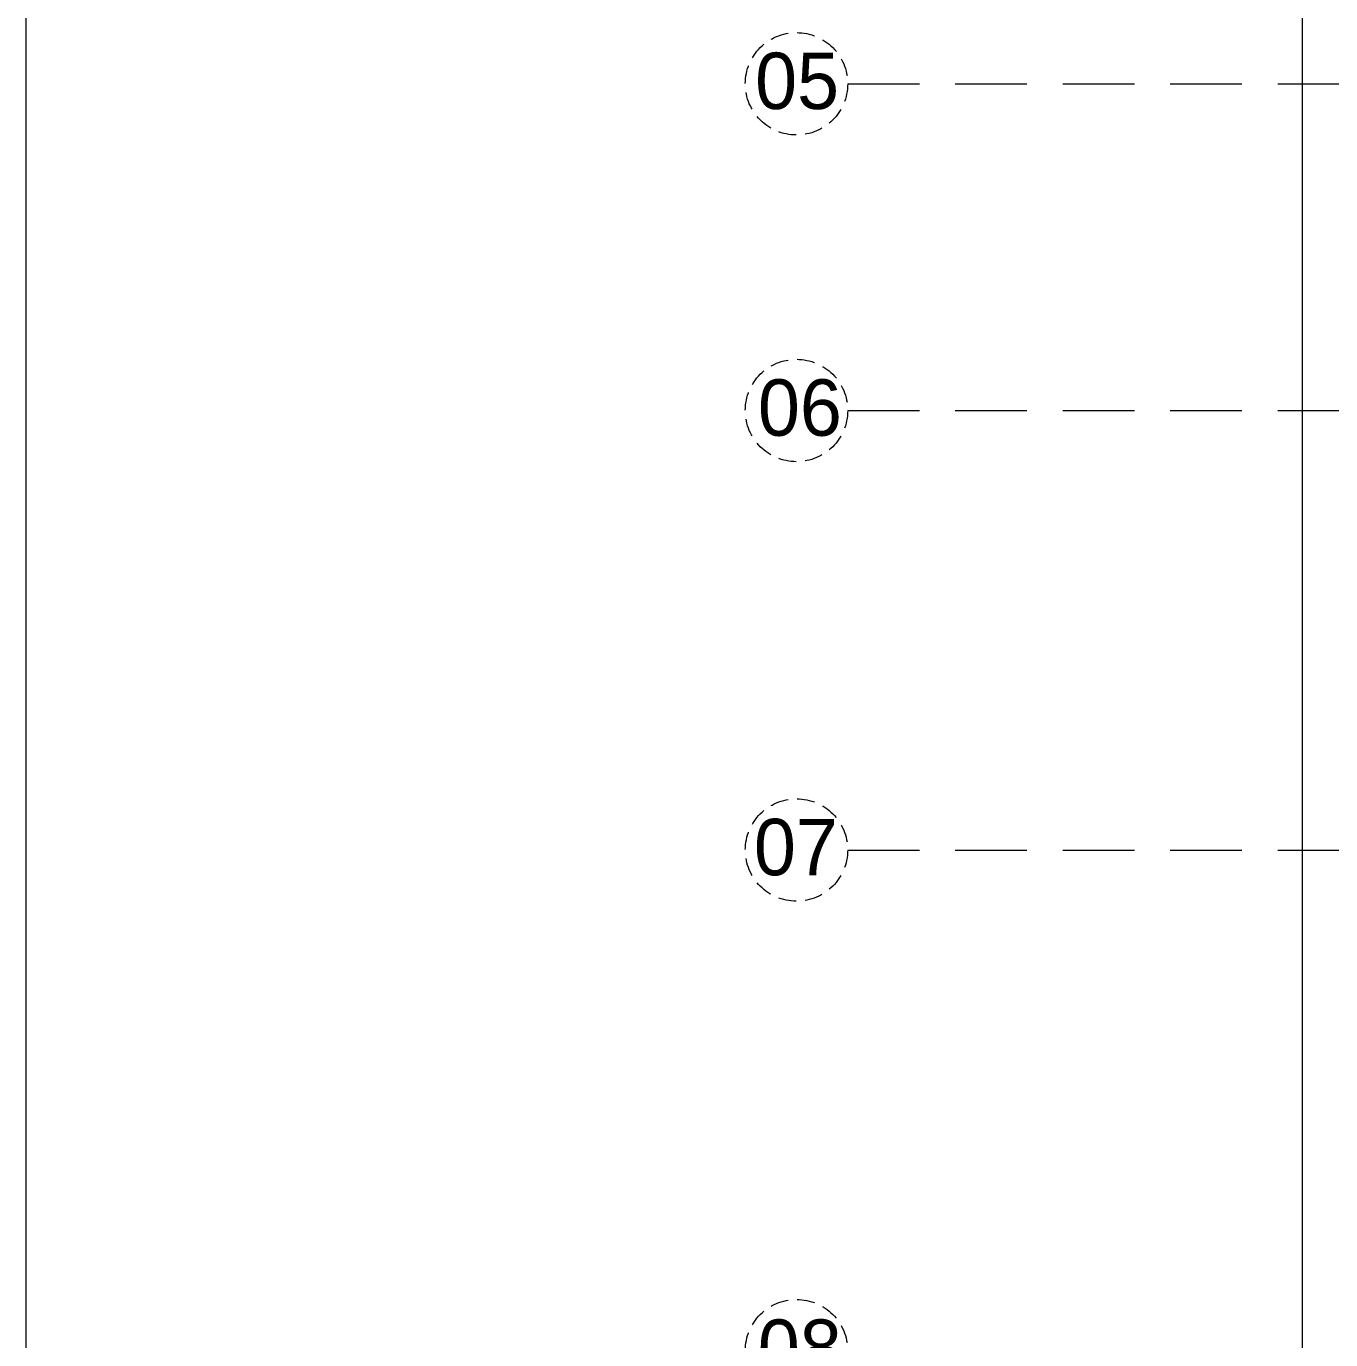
# Model space of a CAD drawing. Header units: inches. Extents: x 23587 to 409338, y -226199 to -75910.
# Drawn here: x 406277.6 to 406555.1, y -220569.1 to -220289.7 of the extents above; entities that cross this region are included whole.
import ezdxf

# ---------------------------------------------------------------- set-up
doc = ezdxf.new("R2010")
doc.units = ezdxf.units.IN
doc.header["$LTSCALE"] = 25.4
doc.header["$MEASUREMENT"] = 0
doc.linetypes.add('DASHED', pattern=[0.75, 0.5, -0.25])
doc.layers.add('Fresh air fan', color=250, linetype='Continuous', lineweight=0)
doc.styles.add('2', font='ARIALN.TTF')

# ---------------------------------------------------------------- blocks, each defined once
blk = doc.blocks.new('fdgsdfgsdf')
at = {"layer": 'Fresh air fan', "color": 253, "linetype": 'DASHED', "lineweight": 9, "ltscale": 1.2}
for p, q in [((18996.87, -15535.33), (19538.55, -15535.33)), ((18996.87, -15604.83), (19537.24, -15604.83)), ((18996.87, -15698.33), (19538.55, -15698.33))]:
    blk.add_line(p, q, dxfattribs=at)
at = {"layer": 'Fresh air fan', "color": 251, "linetype": 'DASHED', "lineweight": 9, "ltscale": 0.3, "true_color": 0x636466}
for centre in [(18985.97, -15535.33), (18985.97, -15604.83), (18985.97, -15698.33), (18985.97, -15804.83)]:
    blk.add_circle(centre, 10.89, dxfattribs=at)
at = {"layer": 'Fresh air fan', "color": 250, "lineweight": 13, "ltscale": 0.09, "char_height": 12, "attachment_point": 1, "style": '2'}
for s, insert in [('{\\fCentury Gothic|b0|i0|c0|p34;05}', (18977.17, -15528.7)), ('{\\fCentury Gothic|b0|i0|c0|p34;06}', (18977.77, -15598.2)), ('{\\fCentury Gothic|b0|i0|c0|p34;07}', (18976.92, -15691.7)), ('{\\fCentury Gothic|b0|i0|c0|p34;08}', (18977.75, -15798.2))]:
    blk.add_mtext_dynamic_manual_height_columns(s, width=13.1513, gutter_width=0.5, heights=[0], dxfattribs=dict(at, insert=insert))

msp = doc.modelspace()

# ---------------------------------------------------------------- linework, layer by layer
at = {"layer": 'Fresh air fan', "color": 250, "lineweight": 13, "ltscale": 0.09}
msp.add_line((406549.07, -220888.44), (406549.07, -219832.44), dxfattribs=at)
msp.add_lwpolyline([(406277.63, -219731.94), (407192.83, -219731.94), (407192.83, -221142.98), (406277.63, -221142.98)], close=True, dxfattribs=at)

# ---------------------------------------------------------------- block references
at = {"layer": 'Fresh air fan', "color": 253, "lineweight": 9}
msp.add_blockref('fdgsdfgsdf', (387455.48, -204766.61), dxfattribs=at)

doc.saveas('drawing.dxf')
